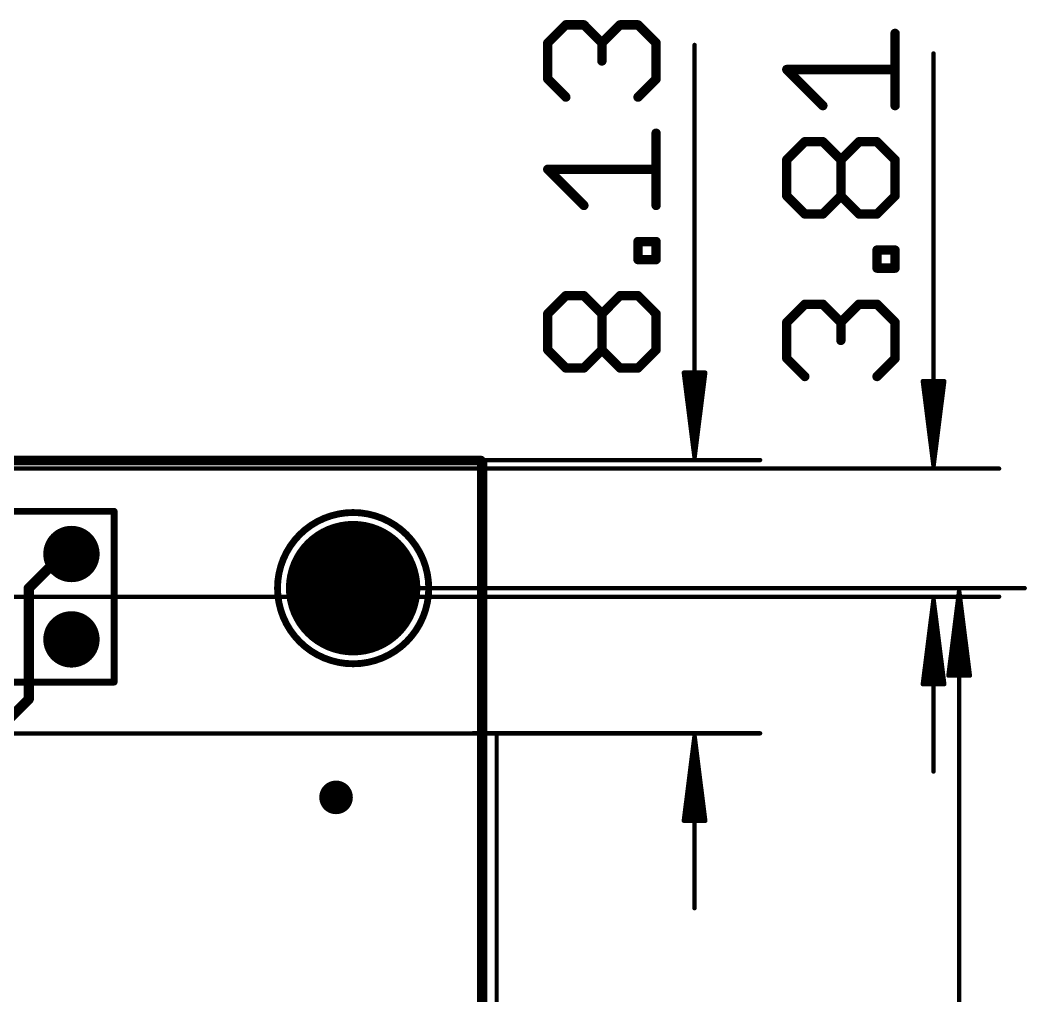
# Model space of a CAD drawing. Extents: x -15 to 72, y -20 to 100.
# Drawn here: x 42.16 to 72.12, y 69.15 to 98.18 of the extents above; entities that cross this region are included whole.
import ezdxf

# ---------------------------------------------------------------- set-up
doc = ezdxf.new("R2010")
doc.units = 0
for name, color, linetype in [('1', 12, 'CONTINUOUS'), ('16', 132, 'CONTINUOUS'), ('17', 110, 'CONTINUOUS'), ('20', 53, 'CONTINUOUS'), ('21', 40, 'CONTINUOUS'), ('22', 6, 'CONTINUOUS'), ('23', 53, 'CONTINUOUS'), ('24', 53, 'CONTINUOUS'), ('51', 253, 'CONTINUOUS')]:
    doc.layers.add(name, color=color, linetype=linetype)

# ---------------------------------------------------------------- blocks, each defined once
blk = doc.blocks.new('RECT')
blk.add_solid([(-0.5, -0.5), (0.5, -0.5), (-0.5, 0.5), (0.5, 0.5)])
blk = doc.blocks.new('ROUNDP')
at = {"const_width": 0.5}
blk.add_lwpolyline([(0, -0.25, 1), (0, 0.25, 1), (0, -0.25)], format="xyb", dxfattribs=at)
blk = doc.blocks.new('PIE')
at = {"const_width": 0.5}
blk.add_lwpolyline([(0, -0.25, 1), (0, 0.25, 1), (0, -0.25)], format="xyb", dxfattribs=at)

msp = doc.modelspace()

# ---------------------------------------------------------------- linework, layer by layer
at = {"layer": '1'}
for points, const_width in [([(0, 85.09), (55.88, 85.09)], 0.254), ([(55.88, 85.09), (55.88, 0)], 0.254), ([(42.418, 81.28), (43.434, 82.296)], 0.3048), ([(43.434, 82.296), (43.688, 82.296)], 0.3048), ([(42.418, 77.978), (42.418, 81.28)], 0.3048), ([(27.686, 63.246), (42.418, 77.978)], 0.3048)]:
    msp.add_lwpolyline(points, dxfattribs=dict(at, const_width=const_width))
for points, const_width in [([(55.9435, 85.09, 1), (55.8165, 85.09)], 0.127), ([(55.88, 85.0265, 1), (55.88, 85.1535)], 0.127), ([(43.434, 82.3722, 1), (43.434, 82.2198)], 0.1524), ([(43.4879, 82.2421, 1), (43.3801, 82.3499)], 0.1524), ([(43.688, 82.2198, 1), (43.688, 82.3722)], 0.1524), ([(42.4942, 81.28, 1), (42.3418, 81.28)], 0.1524), ([(42.3641, 81.3339, 1), (42.4719, 81.2261)], 0.1524), ([(42.3418, 77.978, 1), (42.4942, 77.978)], 0.1524), ([(42.4719, 77.9241, 1), (42.3641, 78.0319)], 0.1524)]:
    msp.add_lwpolyline(points, format="xyb", dxfattribs=dict(at, const_width=const_width))
at = {"layer": '16', "const_width": 0.254}
for points in [[(0, 85.09), (55.88, 85.09)], [(55.88, 85.09), (55.88, 0)]]:
    msp.add_lwpolyline(points, dxfattribs=at)
at = {"layer": '16', "const_width": 0.127}
for points in [[(55.9435, 85.09, 1), (55.8165, 85.09)], [(55.88, 85.0265, 1), (55.88, 85.1535)]]:
    msp.add_lwpolyline(points, format="xyb", dxfattribs=at)
at = {"layer": '20', "const_width": 0.127}
for points in [[(56, 85), (0, 85)], [(56, 0), (56, 85)]]:
    msp.add_lwpolyline(points, dxfattribs=at)
at = {"layer": '20', "const_width": 0.0635}
for points in [[(56.0318, 85, 1), (55.9682, 85)], [(56, 84.9682, 1), (56, 85.0318)]]:
    msp.add_lwpolyline(points, format="xyb", dxfattribs=at)
at = {"layer": '21', "const_width": 0.2032}
for points in [[(11.938, 83.566), (44.958, 83.566)], [(44.958, 83.566), (44.958, 78.486)], [(44.958, 78.486), (14.478, 78.486)]]:
    msp.add_lwpolyline(points, dxfattribs=at)
at = {"layer": '21', "const_width": 0.1016}
for points in [[(45.0088, 83.566, 1), (44.9072, 83.566)], [(44.958, 83.5152, 1), (44.958, 83.6168)], [(44.9072, 78.486, 1), (45.0088, 78.486)], [(44.958, 78.4352, 1), (44.958, 78.5368)]]:
    msp.add_lwpolyline(points, format="xyb", dxfattribs=at)
at = {"layer": '22'}
for points, const_width in [([(52.07, 79.03, 1), (52.07, 83.53, 1), (52.07, 79.03)], 0.2032), ([(56.3738, 76.958, 1), (56.3103, 76.958)], 0.0635), ([(56.342, 76.9262, 1), (56.342, 76.9898)], 0.0635)]:
    msp.add_lwpolyline(points, format="xyb", dxfattribs=dict(at, const_width=const_width))
at = {"layer": '22', "const_width": 0.127}
for points in [[(56.342, 76.958), (6.142, 76.958)], [(56.342, 7.558), (56.342, 76.958)]]:
    msp.add_lwpolyline(points, dxfattribs=at)
at = {"layer": '23'}
msp.add_point((51.562, 75.057), dxfattribs=at)
at = {"layer": '24'}
msp.add_point((52.07, 81.28), dxfattribs=at)
at = {"layer": '51'}
for points, const_width in [([(57.8619, 97.4983), (58.3992, 98.0355)], 0.2794), ([(58.3992, 98.0355), (58.9364, 98.0355)], 0.2794), ([(58.9364, 98.0355), (59.4736, 97.4983)], 0.2794), ([(59.4736, 97.4983), (60.0109, 98.0355)], 0.2794), ([(60.0109, 98.0355), (60.5481, 98.0355)], 0.2794), ([(60.5481, 98.0355), (61.0853, 97.4983)], 0.2794), ([(68.1973, 95.6326), (68.1973, 97.7815)], 0.2794), ([(57.8619, 96.4238), (57.8619, 97.4983)], 0.2794), ([(59.4736, 97.4983), (59.4736, 96.961)], 0.2794), ([(61.0853, 97.4983), (61.0853, 96.4238)], 0.2794), ([(62.23, 85.155), (62.23, 97.4371)], 0.13), ([(69.342, 84.901), (69.342, 97.1831)], 0.13), ([(66.0484, 95.6326), (64.9739, 96.707)], 0.2794), ([(64.9739, 96.707), (68.1973, 96.707)], 0.2794), ([(58.3992, 95.8866), (57.8619, 96.4238)], 0.2794), ([(61.0853, 96.4238), (60.5481, 95.8866)], 0.2794), ([(61.0853, 92.6638), (61.0853, 94.8127)], 0.2794), ([(64.9739, 94.0215), (65.5112, 94.5587)], 0.2794), ([(65.5112, 94.5587), (66.0484, 94.5587)], 0.2794), ([(66.0484, 94.5587), (66.5856, 94.0215)], 0.2794), ([(66.5856, 94.0215), (67.1228, 94.5587)], 0.2794), ([(67.1228, 94.5587), (67.6601, 94.5587)], 0.2794), ([(67.6601, 94.5587), (68.1973, 94.0215)], 0.2794), ([(64.9739, 92.9471), (64.9739, 94.0215)], 0.2794), ([(66.5856, 92.9471), (66.5856, 94.0215)], 0.2794), ([(68.1973, 94.0215), (68.1973, 92.9471)], 0.2794), ([(58.9364, 92.6638), (57.8619, 93.7383)], 0.2794), ([(57.8619, 93.7383), (61.0853, 93.7383)], 0.2794), ([(65.5112, 92.4098), (64.9739, 92.9471)], 0.2794), ([(66.5856, 92.9471), (66.0484, 92.4098)], 0.2794), ([(67.1228, 92.4098), (66.5856, 92.9471)], 0.2794), ([(68.1973, 92.9471), (67.6601, 92.4098)], 0.2794), ([(66.0484, 92.4098), (65.5112, 92.4098)], 0.2794), ([(67.6601, 92.4098), (67.1228, 92.4098)], 0.2794), ([(60.5481, 91.0525), (60.5481, 91.5897)], 0.2794), ([(60.5481, 91.5897), (61.0853, 91.5897)], 0.2794), ([(61.0853, 91.5897), (61.0853, 91.0525)], 0.2794), ([(67.6601, 90.7985), (67.6601, 91.3357)], 0.2794), ([(67.6601, 91.3357), (68.1973, 91.3357)], 0.2794), ([(68.1973, 91.3357), (68.1973, 90.7985)], 0.2794), ([(61.0853, 91.0525), (60.5481, 91.0525)], 0.2794), ([(68.1973, 90.7985), (67.6601, 90.7985)], 0.2794), ([(57.8619, 89.4414), (58.3992, 89.9786)], 0.2794), ([(58.3992, 89.9786), (58.9364, 89.9786)], 0.2794), ([(58.9364, 89.9786), (59.4736, 89.4414)], 0.2794), ([(59.4736, 89.4414), (60.0109, 89.9786)], 0.2794), ([(60.0109, 89.9786), (60.5481, 89.9786)], 0.2794), ([(60.5481, 89.9786), (61.0853, 89.4414)], 0.2794), ([(57.8619, 88.3669), (57.8619, 89.4414)], 0.2794), ([(59.4736, 88.3669), (59.4736, 89.4414)], 0.2794), ([(61.0853, 89.4414), (61.0853, 88.3669)], 0.2794), ([(64.9739, 89.1874), (65.5112, 89.7246)], 0.2794), ([(65.5112, 89.7246), (66.0484, 89.7246)], 0.2794), ([(66.0484, 89.7246), (66.5856, 89.1874)], 0.2794), ([(66.5856, 89.1874), (67.1228, 89.7246)], 0.2794), ([(67.1228, 89.7246), (67.6601, 89.7246)], 0.2794), ([(67.6601, 89.7246), (68.1973, 89.1874)], 0.2794), ([(64.9739, 88.1129), (64.9739, 89.1874)], 0.2794), ([(66.5856, 89.1874), (66.5856, 88.6502)], 0.2794), ([(68.1973, 89.1874), (68.1973, 88.1129)], 0.2794), ([(58.3992, 87.8297), (57.8619, 88.3669)], 0.2794), ([(59.4736, 88.3669), (58.9364, 87.8297)], 0.2794), ([(60.0109, 87.8297), (59.4736, 88.3669)], 0.2794), ([(61.0853, 88.3669), (60.5481, 87.8297)], 0.2794), ([(65.5112, 87.5757), (64.9739, 88.1129)], 0.2794), ([(68.1973, 88.1129), (67.6601, 87.5757)], 0.2794), ([(58.9364, 87.8297), (58.3992, 87.8297)], 0.2794), ([(60.5481, 87.8297), (60.0109, 87.8297)], 0.2794), ([(62.23, 85.155), (61.9108, 87.69)], 0.13), ([(61.9108, 87.69), (62.5492, 87.69)], 0.13), ([(62.23, 85.155), (61.97, 87.69)], 0.13), ([(62.23, 85.155), (62.1, 87.69)], 0.13), ([(62.5492, 87.69), (62.23, 85.155)], 0.13), ([(62.36, 87.69), (62.23, 85.155)], 0.13), ([(62.49, 87.69), (62.23, 85.155)], 0.13), ([(69.342, 84.901), (69.0228, 87.436)], 0.13), ([(69.0228, 87.436), (69.6612, 87.436)], 0.13), ([(69.342, 84.901), (69.082, 87.436)], 0.13), ([(69.342, 84.901), (69.212, 87.436)], 0.13), ([(69.6612, 87.436), (69.342, 84.901)], 0.13), ([(69.472, 87.436), (69.342, 84.901)], 0.13), ([(69.602, 87.436), (69.342, 84.901)], 0.13), ([(55.626, 85.09), (64.18, 85.09)], 0.13), ([(30.734, 84.836), (71.292, 84.836)], 0.13), ([(52.07, 81.28), (72.054, 81.28)], 0.13), ([(70.104, 81.215), (69.7848, 78.68)], 0.13), ([(70.104, 81.215), (69.844, 78.68)], 0.13), ([(70.104, 81.215), (69.974, 78.68)], 0.13), ([(70.104, 81.215), (70.104, 3.875)], 0.13), ([(70.4232, 78.68), (70.104, 81.215)], 0.13), ([(70.234, 78.68), (70.104, 81.215)], 0.13), ([(70.364, 78.68), (70.104, 81.215)], 0.13), ([(28.448, 81.026), (71.292, 81.026)], 0.13), ([(69.342, 80.961), (69.0228, 78.426)], 0.13), ([(69.342, 80.961), (69.082, 78.426)], 0.13), ([(69.342, 80.961), (69.212, 78.426)], 0.13), ([(69.342, 80.961), (69.342, 75.826)], 0.13), ([(69.6612, 78.426), (69.342, 80.961)], 0.13), ([(69.472, 78.426), (69.342, 80.961)], 0.13), ([(69.602, 78.426), (69.342, 80.961)], 0.13), ([(69.0228, 78.426), (69.6612, 78.426)], 0.13), ([(69.7848, 78.68), (70.4232, 78.68)], 0.13), ([(55.626, 76.962), (64.18, 76.962)], 0.13), ([(62.23, 76.897), (61.9108, 74.362)], 0.13), ([(62.23, 76.897), (61.97, 74.362)], 0.13), ([(62.23, 76.897), (62.1, 74.362)], 0.13), ([(62.23, 76.897), (62.23, 71.762)], 0.13), ([(62.5492, 74.362), (62.23, 76.897)], 0.13), ([(62.36, 74.362), (62.23, 76.897)], 0.13), ([(62.49, 74.362), (62.23, 76.897)], 0.13), ([(61.9108, 74.362), (62.5492, 74.362)], 0.13)]:
    msp.add_lwpolyline(points, dxfattribs=dict(at, const_width=const_width))
for points, const_width in [([(58.3992, 98.1053, 1), (58.3992, 97.9656)], 0.1397), ([(58.4486, 97.9861, 1), (58.3498, 98.0849)], 0.1397), ([(58.9858, 98.0849, 1), (58.887, 97.9861)], 0.1397), ([(58.9364, 97.9656, 1), (58.9364, 98.1053)], 0.1397), ([(60.0109, 98.1053, 1), (60.0109, 97.9656)], 0.1397), ([(60.0602, 97.9861, 1), (59.9615, 98.0849)], 0.1397), ([(60.5975, 98.0849, 1), (60.4987, 97.9861)], 0.1397), ([(60.5481, 97.9656, 1), (60.5481, 98.1053)], 0.1397), ([(68.2672, 97.7815, 1), (68.1274, 97.7815)], 0.1397), ([(57.9318, 97.4983, 1), (57.7921, 97.4983)], 0.1397), ([(57.8126, 97.5476, 1), (57.9113, 97.4489)], 0.1397), ([(59.5435, 97.4983, 1), (59.4038, 97.4983)], 0.1397), ([(59.4242, 97.5476, 1), (59.523, 97.4489)], 0.1397), ([(59.4242, 97.4489, 1), (59.523, 97.5476)], 0.1397), ([(61.1552, 97.4983, 1), (61.0155, 97.4983)], 0.1397), ([(61.0359, 97.4489, 1), (61.1347, 97.5476)], 0.1397), ([(62.2625, 97.4371, 1), (62.1975, 97.4371)], 0.065), ([(69.3745, 97.1831, 1), (69.3095, 97.1831)], 0.065), ([(59.4038, 96.961, 1), (59.5435, 96.961)], 0.1397), ([(64.9739, 96.7769, 1), (64.9739, 96.6372)], 0.1397), ([(65.0233, 96.7564, 1), (64.9246, 96.6576)], 0.1397), ([(68.1973, 96.6372, 1), (68.1973, 96.7769)], 0.1397), ([(57.7921, 96.4238, 1), (57.9318, 96.4238)], 0.1397), ([(57.9113, 96.4732, 1), (57.8126, 96.3744)], 0.1397), ([(61.0155, 96.4238, 1), (61.1552, 96.4238)], 0.1397), ([(61.1347, 96.3744, 1), (61.0359, 96.4732)], 0.1397), ([(58.3498, 95.8372, 1), (58.4486, 95.936)], 0.1397), ([(60.4987, 95.936, 1), (60.5975, 95.8372)], 0.1397), ([(65.999, 95.5832, 1), (66.0978, 95.682)], 0.1397), ([(68.1274, 95.6326, 1), (68.2672, 95.6326)], 0.1397), ([(61.1552, 94.8127, 1), (61.0155, 94.8127)], 0.1397), ([(65.5112, 94.6286, 1), (65.5112, 94.4889)], 0.1397), ([(65.5606, 94.5093, 1), (65.4618, 94.6081)], 0.1397), ([(66.0978, 94.6081, 1), (65.999, 94.5093)], 0.1397), ([(66.0484, 94.4889, 1), (66.0484, 94.6286)], 0.1397), ([(67.1228, 94.6286, 1), (67.1228, 94.4889)], 0.1397), ([(67.1722, 94.5093, 1), (67.0735, 94.6081)], 0.1397), ([(67.7095, 94.6081, 1), (67.6107, 94.5093)], 0.1397), ([(67.6601, 94.4889, 1), (67.6601, 94.6286)], 0.1397), ([(65.0438, 94.0215, 1), (64.9041, 94.0215)], 0.1397), ([(64.9246, 94.0709, 1), (65.0233, 93.9721)], 0.1397), ([(66.6555, 94.0215, 1), (66.5158, 94.0215)], 0.1397), ([(66.5362, 94.0709, 1), (66.635, 93.9721)], 0.1397), ([(66.5362, 93.9721, 1), (66.635, 94.0709)], 0.1397), ([(68.2672, 94.0215, 1), (68.1274, 94.0215)], 0.1397), ([(68.1479, 93.9721, 1), (68.2467, 94.0709)], 0.1397), ([(57.8619, 93.8081, 1), (57.8619, 93.6684)], 0.1397), ([(57.9113, 93.7877, 1), (57.8126, 93.6889)], 0.1397), ([(61.0853, 93.6684, 1), (61.0853, 93.8081)], 0.1397), ([(64.9041, 92.9471, 1), (65.0438, 92.9471)], 0.1397), ([(65.0233, 92.9964, 1), (64.9246, 92.8977)], 0.1397), ([(66.635, 92.9964, 1), (66.5362, 92.8977)], 0.1397), ([(66.5158, 92.9471, 1), (66.6555, 92.9471)], 0.1397), ([(66.635, 92.8977, 1), (66.5362, 92.9964)], 0.1397), ([(68.1274, 92.9471, 1), (68.2672, 92.9471)], 0.1397), ([(68.2467, 92.8977, 1), (68.1479, 92.9964)], 0.1397), ([(58.887, 92.6144, 1), (58.9858, 92.7132)], 0.1397), ([(61.0155, 92.6638, 1), (61.1552, 92.6638)], 0.1397), ([(65.5112, 92.4797, 1), (65.5112, 92.34)], 0.1397), ([(65.4618, 92.3604, 1), (65.5606, 92.4592)], 0.1397), ([(65.999, 92.4592, 1), (66.0978, 92.3604)], 0.1397), ([(66.0484, 92.34, 1), (66.0484, 92.4797)], 0.1397), ([(67.1228, 92.4797, 1), (67.1228, 92.34)], 0.1397), ([(67.0735, 92.3604, 1), (67.1722, 92.4592)], 0.1397), ([(67.6107, 92.4592, 1), (67.7095, 92.3604)], 0.1397), ([(67.6601, 92.34, 1), (67.6601, 92.4797)], 0.1397), ([(60.6179, 91.5897, 1), (60.4782, 91.5897)], 0.1397), ([(60.5481, 91.6595, 1), (60.5481, 91.5198)], 0.1397), ([(61.1552, 91.5897, 1), (61.0155, 91.5897)], 0.1397), ([(61.0853, 91.5198, 1), (61.0853, 91.6595)], 0.1397), ([(67.7299, 91.3357, 1), (67.5902, 91.3357)], 0.1397), ([(67.6601, 91.4055, 1), (67.6601, 91.2658)], 0.1397), ([(68.2672, 91.3357, 1), (68.1274, 91.3357)], 0.1397), ([(68.1973, 91.2658, 1), (68.1973, 91.4055)], 0.1397), ([(60.4782, 91.0525, 1), (60.6179, 91.0525)], 0.1397), ([(60.5481, 91.1223, 1), (60.5481, 90.9826)], 0.1397), ([(61.0155, 91.0525, 1), (61.1552, 91.0525)], 0.1397), ([(61.0853, 90.9826, 1), (61.0853, 91.1223)], 0.1397), ([(67.5902, 90.7985, 1), (67.7299, 90.7985)], 0.1397), ([(67.6601, 90.8683, 1), (67.6601, 90.7286)], 0.1397), ([(68.1274, 90.7985, 1), (68.2672, 90.7985)], 0.1397), ([(68.1973, 90.7286, 1), (68.1973, 90.8683)], 0.1397), ([(58.3992, 90.0485, 1), (58.3992, 89.9088)], 0.1397), ([(58.4486, 89.9292, 1), (58.3498, 90.028)], 0.1397), ([(58.9858, 90.028, 1), (58.887, 89.9292)], 0.1397), ([(58.9364, 89.9088, 1), (58.9364, 90.0485)], 0.1397), ([(60.0109, 90.0485, 1), (60.0109, 89.9088)], 0.1397), ([(60.0602, 89.9292, 1), (59.9615, 90.028)], 0.1397), ([(60.5975, 90.028, 1), (60.4987, 89.9292)], 0.1397), ([(60.5481, 89.9088, 1), (60.5481, 90.0485)], 0.1397), ([(57.9318, 89.4414, 1), (57.7921, 89.4414)], 0.1397), ([(59.5435, 89.4414, 1), (59.4038, 89.4414)], 0.1397), ([(61.1552, 89.4414, 1), (61.0155, 89.4414)], 0.1397), ([(65.5112, 89.7945, 1), (65.5112, 89.6548)], 0.1397), ([(65.5606, 89.6752, 1), (65.4618, 89.774)], 0.1397), ([(66.0978, 89.774, 1), (65.999, 89.6752)], 0.1397), ([(66.0484, 89.6548, 1), (66.0484, 89.7945)], 0.1397), ([(67.1228, 89.7945, 1), (67.1228, 89.6548)], 0.1397), ([(67.1722, 89.6752, 1), (67.0735, 89.774)], 0.1397), ([(67.7095, 89.774, 1), (67.6107, 89.6752)], 0.1397), ([(67.6601, 89.6548, 1), (67.6601, 89.7945)], 0.1397), ([(57.8126, 89.4908, 1), (57.9113, 89.392)], 0.1397), ([(59.4242, 89.4908, 1), (59.523, 89.392)], 0.1397), ([(59.4242, 89.392, 1), (59.523, 89.4908)], 0.1397), ([(61.0359, 89.392, 1), (61.1347, 89.4908)], 0.1397), ([(65.0438, 89.1874, 1), (64.9041, 89.1874)], 0.1397), ([(64.9246, 89.2368, 1), (65.0233, 89.138)], 0.1397), ([(66.6555, 89.1874, 1), (66.5158, 89.1874)], 0.1397), ([(66.5362, 89.2368, 1), (66.635, 89.138)], 0.1397), ([(66.5362, 89.138, 1), (66.635, 89.2368)], 0.1397), ([(68.2672, 89.1874, 1), (68.1274, 89.1874)], 0.1397), ([(68.1479, 89.138, 1), (68.2467, 89.2368)], 0.1397), ([(66.5158, 88.6502, 1), (66.6555, 88.6502)], 0.1397), ([(57.7921, 88.3669, 1), (57.9318, 88.3669)], 0.1397), ([(57.9113, 88.4163, 1), (57.8126, 88.3175)], 0.1397), ([(59.523, 88.4163, 1), (59.4242, 88.3175)], 0.1397), ([(59.4038, 88.3669, 1), (59.5435, 88.3669)], 0.1397), ([(59.523, 88.3175, 1), (59.4242, 88.4163)], 0.1397), ([(61.0155, 88.3669, 1), (61.1552, 88.3669)], 0.1397), ([(61.1347, 88.3175, 1), (61.0359, 88.4163)], 0.1397), ([(64.9041, 88.1129, 1), (65.0438, 88.1129)], 0.1397), ([(65.0233, 88.1623, 1), (64.9246, 88.0635)], 0.1397), ([(68.1274, 88.1129, 1), (68.2672, 88.1129)], 0.1397), ([(68.2467, 88.0635, 1), (68.1479, 88.1623)], 0.1397), ([(58.3992, 87.8996, 1), (58.3992, 87.7599)], 0.1397), ([(58.3498, 87.7803, 1), (58.4486, 87.8791)], 0.1397), ([(58.887, 87.8791, 1), (58.9858, 87.7803)], 0.1397), ([(58.9364, 87.7599, 1), (58.9364, 87.8996)], 0.1397), ([(60.0109, 87.8996, 1), (60.0109, 87.7599)], 0.1397), ([(59.9615, 87.7803, 1), (60.0602, 87.8791)], 0.1397), ([(60.4987, 87.8791, 1), (60.5975, 87.7803)], 0.1397), ([(60.5481, 87.7599, 1), (60.5481, 87.8996)], 0.1397), ([(61.943, 87.6941, 1), (61.8785, 87.6859)], 0.065), ([(61.9108, 87.7225, 1), (61.9108, 87.6575)], 0.065), ([(62.0023, 87.6933, 1), (61.9377, 87.6867)], 0.065), ([(62.1325, 87.6917, 1), (62.0675, 87.6883)], 0.065), ([(62.3925, 87.6883, 1), (62.3275, 87.6917)], 0.065), ([(62.5223, 87.6867, 1), (62.4577, 87.6933)], 0.065), ([(62.5815, 87.6859, 1), (62.517, 87.6941)], 0.065), ([(62.5492, 87.6575, 1), (62.5492, 87.7225)], 0.065), ([(65.4618, 87.5263, 1), (65.5606, 87.6251)], 0.1397), ([(67.6107, 87.6251, 1), (67.7095, 87.5263)], 0.1397), ([(69.055, 87.4401, 1), (68.9905, 87.4319)], 0.065), ([(69.0228, 87.4685, 1), (69.0228, 87.4035)], 0.065), ([(69.1143, 87.4393, 1), (69.0497, 87.4327)], 0.065), ([(69.2445, 87.4377, 1), (69.1795, 87.4343)], 0.065), ([(69.5045, 87.4343, 1), (69.4395, 87.4377)], 0.065), ([(69.6343, 87.4327, 1), (69.5697, 87.4393)], 0.065), ([(69.6935, 87.4319, 1), (69.629, 87.4401)], 0.065), ([(69.6612, 87.4035, 1), (69.6612, 87.4685)], 0.065), ([(55.626, 85.1225, 1), (55.626, 85.0575)], 0.065), ([(62.1978, 85.1591, 1), (62.2622, 85.1509)], 0.065), ([(62.1977, 85.1583, 1), (62.2623, 85.1517)], 0.065), ([(62.1975, 85.1533, 1), (62.2625, 85.1567)], 0.065), ([(62.1975, 85.1567, 1), (62.2625, 85.1533)], 0.065), ([(62.1975, 85.155, 1), (62.2625, 85.155)], 0.065), ([(62.1977, 85.1517, 1), (62.2623, 85.1583)], 0.065), ([(62.1978, 85.1509, 1), (62.2622, 85.1591)], 0.065), ([(64.18, 85.0575, 1), (64.18, 85.1225)], 0.065), ([(69.3098, 84.9051, 1), (69.3742, 84.8969)], 0.065), ([(69.3097, 84.9043, 1), (69.3743, 84.8977)], 0.065), ([(69.3095, 84.8993, 1), (69.3745, 84.9027)], 0.065), ([(69.3095, 84.9027, 1), (69.3745, 84.8993)], 0.065), ([(69.3095, 84.901, 1), (69.3745, 84.901)], 0.065), ([(69.3097, 84.8977, 1), (69.3743, 84.9043)], 0.065), ([(69.3098, 84.8969, 1), (69.3742, 84.9051)], 0.065), ([(71.292, 84.8035, 1), (71.292, 84.8685)], 0.065), ([(52.07, 81.3125, 1), (52.07, 81.2475)], 0.065), ([(70.1365, 81.215, 1), (70.0715, 81.215)], 0.065), ([(70.1362, 81.2191, 1), (70.0718, 81.2109)], 0.065), ([(70.1365, 81.2133, 1), (70.0715, 81.2167)], 0.065), ([(70.1365, 81.2167, 1), (70.0715, 81.2133)], 0.065), ([(70.1363, 81.2183, 1), (70.0717, 81.2117)], 0.065), ([(70.1363, 81.2117, 1), (70.0717, 81.2183)], 0.065), ([(70.1362, 81.2109, 1), (70.0718, 81.2191)], 0.065), ([(72.054, 81.2475, 1), (72.054, 81.3125)], 0.065), ([(69.3745, 80.961, 1), (69.3095, 80.961)], 0.065), ([(69.3742, 80.9651, 1), (69.3098, 80.9569)], 0.065), ([(69.3745, 80.9593, 1), (69.3095, 80.9627)], 0.065), ([(69.3745, 80.9627, 1), (69.3095, 80.9593)], 0.065), ([(69.3743, 80.9643, 1), (69.3097, 80.9577)], 0.065), ([(69.3743, 80.9577, 1), (69.3097, 80.9643)], 0.065), ([(69.3742, 80.9569, 1), (69.3098, 80.9651)], 0.065), ([(71.292, 80.9935, 1), (71.292, 81.0585)], 0.065), ([(69.0228, 78.4585, 1), (69.0228, 78.3935)], 0.065), ([(69.6612, 78.3935, 1), (69.6612, 78.4585)], 0.065), ([(69.7525, 78.6841, 1), (69.817, 78.6759)], 0.065), ([(69.7848, 78.7125, 1), (69.7848, 78.6475)], 0.065), ([(69.8117, 78.6833, 1), (69.8763, 78.6767)], 0.065), ([(69.9415, 78.6817, 1), (70.0065, 78.6783)], 0.065), ([(70.2015, 78.6783, 1), (70.2665, 78.6817)], 0.065), ([(70.3317, 78.6767, 1), (70.3963, 78.6833)], 0.065), ([(70.391, 78.6759, 1), (70.4555, 78.6841)], 0.065), ([(70.4232, 78.6475, 1), (70.4232, 78.7125)], 0.065), ([(68.9905, 78.4301, 1), (69.055, 78.4219)], 0.065), ([(69.0497, 78.4293, 1), (69.1143, 78.4227)], 0.065), ([(69.1795, 78.4277, 1), (69.2445, 78.4243)], 0.065), ([(69.4395, 78.4243, 1), (69.5045, 78.4277)], 0.065), ([(69.5697, 78.4227, 1), (69.6343, 78.4293)], 0.065), ([(69.629, 78.4219, 1), (69.6935, 78.4301)], 0.065), ([(55.626, 76.9945, 1), (55.626, 76.9295)], 0.065), ([(64.18, 76.9295, 1), (64.18, 76.9945)], 0.065), ([(62.2625, 76.897, 1), (62.1975, 76.897)], 0.065), ([(62.2622, 76.9011, 1), (62.1978, 76.8929)], 0.065), ([(62.2625, 76.8953, 1), (62.1975, 76.8987)], 0.065), ([(62.2625, 76.8987, 1), (62.1975, 76.8953)], 0.065), ([(62.2623, 76.9003, 1), (62.1977, 76.8937)], 0.065), ([(62.2623, 76.8937, 1), (62.1977, 76.9003)], 0.065), ([(62.2622, 76.8929, 1), (62.1978, 76.9011)], 0.065), ([(69.3095, 75.826, 1), (69.3745, 75.826)], 0.065), ([(61.8785, 74.3661, 1), (61.943, 74.3579)], 0.065), ([(61.9108, 74.3945, 1), (61.9108, 74.3295)], 0.065), ([(61.9377, 74.3653, 1), (62.0023, 74.3587)], 0.065), ([(62.0675, 74.3637, 1), (62.1325, 74.3603)], 0.065), ([(62.3275, 74.3603, 1), (62.3925, 74.3637)], 0.065), ([(62.4577, 74.3587, 1), (62.5223, 74.3653)], 0.065), ([(62.517, 74.3579, 1), (62.5815, 74.3661)], 0.065), ([(62.5492, 74.3295, 1), (62.5492, 74.3945)], 0.065), ([(62.1975, 71.762, 1), (62.2625, 71.762)], 0.065)]:
    msp.add_lwpolyline(points, format="xyb", dxfattribs=dict(at, const_width=const_width))

# ---------------------------------------------------------------- block references
at = {"layer": '1'}
msp.add_blockref('PIE', (51.562, 75.057), dxfattribs=at)
at = {"layer": '17'}
for p, xscale, yscale in [((43.688, 82.296), 1.6764, 1.6764), ((43.688, 82.296), 1.6764, 1.6764), ((43.688, 82.296), 1.508, 1.508), ((43.688, 79.756), 1.6764, 1.6764), ((43.688, 79.756), 1.6764, 1.6764), ((43.688, 79.756), 1.508, 1.508)]:
    msp.add_blockref('ROUNDP', p, dxfattribs=dict(at, xscale=xscale, yscale=yscale))
at = {"layer": '17', "rotation": 90}
for xscale, yscale in [(4, 4), (4, 4), (3.516, 3.516)]:
    msp.add_blockref('ROUNDP', (52.07, 81.28), dxfattribs=dict(at, xscale=xscale, yscale=yscale))
at = {"layer": '51', "xscale": 0.508, "yscale": 0.508}
for p in [(43.688, 82.296), (43.688, 79.756)]:
    msp.add_blockref('RECT', p, dxfattribs=at)

doc.saveas('drawing.dxf')
